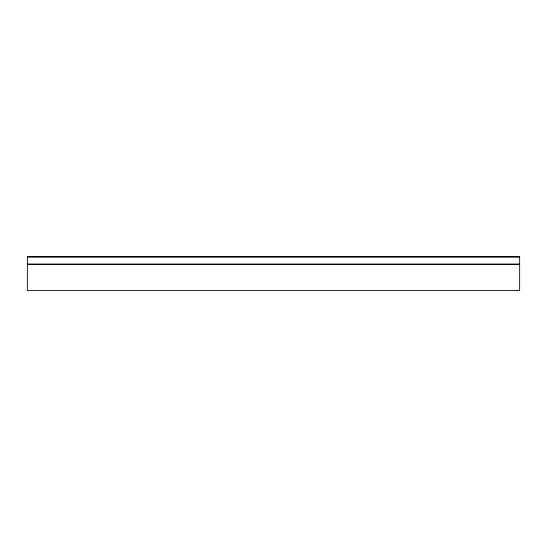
<?xml version="1.0" encoding="UTF-8"?>
<svg xmlns="http://www.w3.org/2000/svg" width="547" height="547" viewBox="0 0 547 547"><rect width="100%" height="100%" fill="white"/><g stroke="black" fill="none" stroke-linecap="round" stroke-linejoin="round"><path stroke-width="0.82" d="M27.35 257.172L519.65 257.172M27.35 264.194L519.65 264.194M27.35 264.249L519.65 264.249M519.65 256.522L27.35 256.522L27.35 290.478L519.65 290.478L519.65 256.522"/></g></svg>
